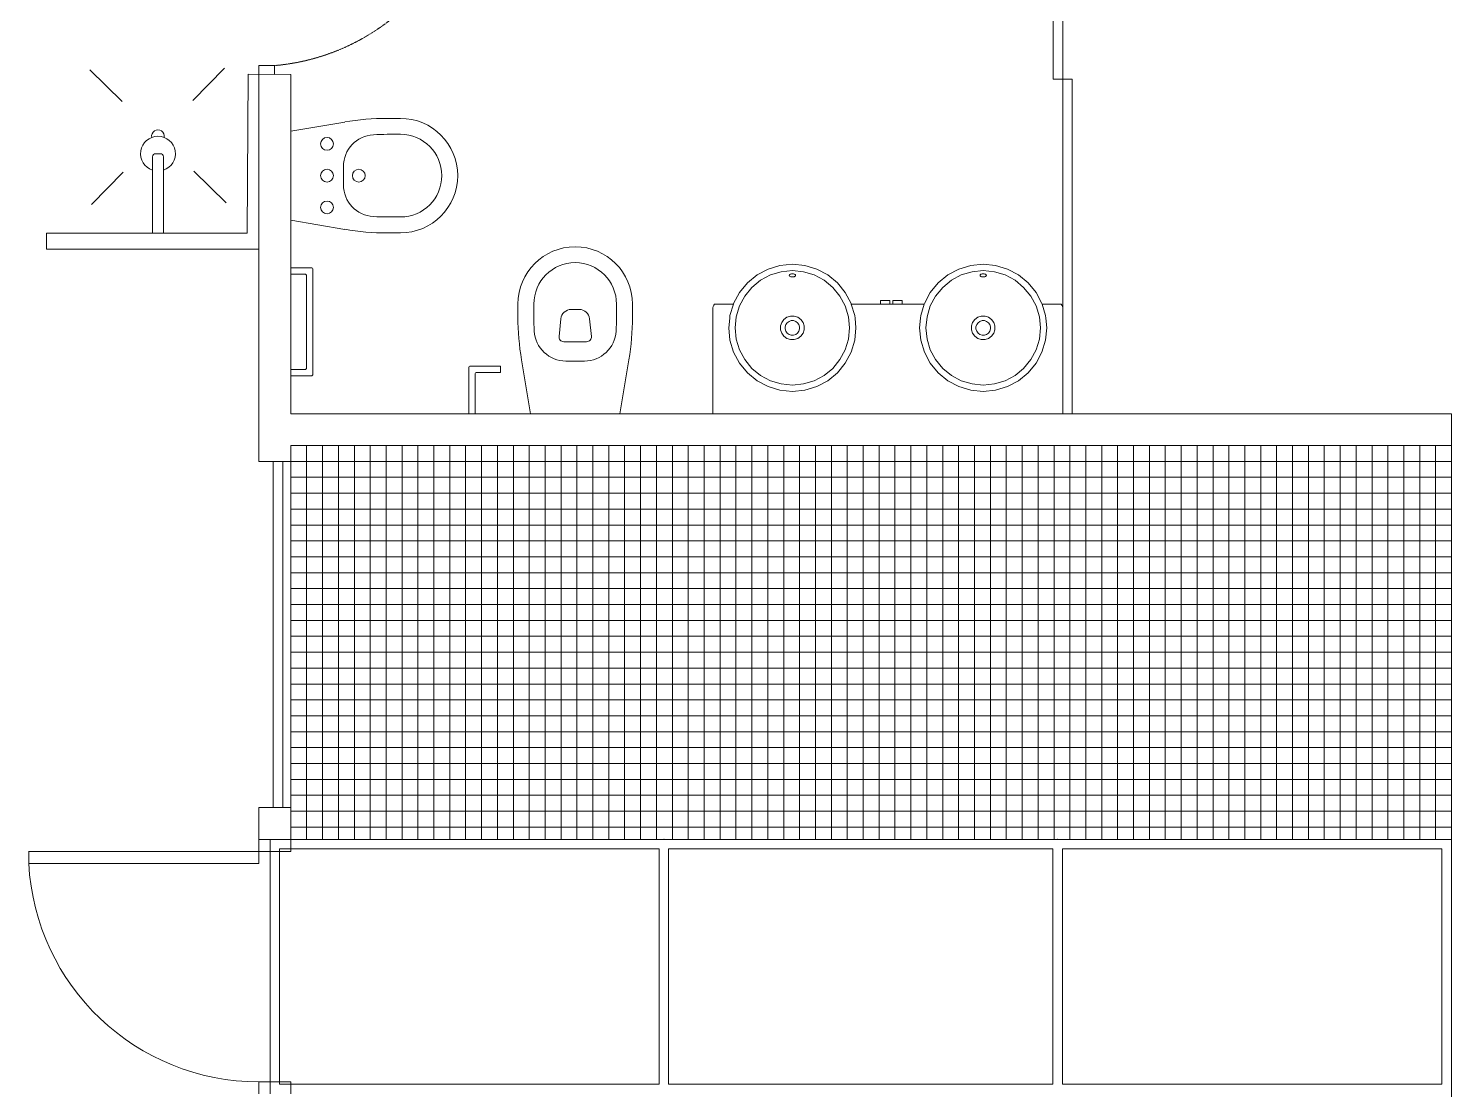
# Model space of a CAD drawing. Header units: millimetres. Extents: x 19901 to 32113, y 13732 to 21214.
# Drawn here: x 27333.8 to 27781.2, y 17102.8 to 17436.5 of the extents above; entities that cross this region are included whole.
import ezdxf

# ---------------------------------------------------------------- set-up
doc = ezdxf.new("R2010")
doc.units = ezdxf.units.MM
doc.linetypes.add('ACAD_ISO03W100', pattern=[30, 12, -18])
doc.linetypes.add('TRATTEGGIATA2', pattern=[0.375, 0.25, -0.125])
for name, color, linetype, lineweight in [('A-FURN', 9, 'Continuous', 13), ('vetro', 140, 'Continuous', 15), ('Wall', 7, 'Continuous', 20)]:
    doc.layers.add(name, color=color, linetype=linetype, lineweight=lineweight)

msp = doc.modelspace()

# ---------------------------------------------------------------- linework, layer by layer
at = {"layer": 'A-FURN'}
for p, q in [((27353.04, 17423.48), (27363.23, 17413.55)), ((27395.38, 17424.02), (27385.45, 17413.84)), ((27416.23, 17404.19), (27416.23, 17376.19)), ((27372.76, 17372.1), (27372.76, 17396.1)), ((27373.76, 17397.1), (27375.2, 17397.1)), ((27376.2, 17372.1), (27376.2, 17396.1)), ((27353.59, 17381.15), (27363.51, 17391.34)), ((27385.73, 17391.62), (27395.92, 17381.69)), ((27416.23, 17390.19), (27416.23, 17390.19)), ((27416.23, 17390.19), (27416.23, 17390.19)), ((27416.23, 17390.19), (27416.23, 17390.19)), ((27416.23, 17390.19), (27416.23, 17390.19)), ((27416.23, 17390.19), (27416.23, 17390.19)), ((27416.23, 17390.19), (27416.23, 17390.19)), ((27416.23, 17390.19), (27416.23, 17390.19)), ((27416.23, 17390.19), (27416.23, 17390.19)), ((27416.23, 17390.19), (27416.23, 17390.19)), ((27416.23, 17390.19), (27416.23, 17390.19)), ((27416.23, 17390.19), (27416.23, 17390.19)), ((27416.23, 17390.19), (27416.23, 17390.19)), ((27416.23, 17390.19), (27416.23, 17390.19)), ((27416.23, 17390.19), (27416.23, 17390.19)), ((27416.23, 17390.19), (27416.23, 17390.19)), ((27416.23, 17390.19), (27416.23, 17390.19)), ((27416.23, 17390.19), (27416.23, 17390.19)), ((27416.23, 17390.19), (27416.23, 17390.19)), ((27416.23, 17390.19), (27416.23, 17390.19)), ((27416.23, 17390.19), (27416.23, 17390.19)), ((27416.23, 17390.19), (27416.23, 17390.19)), ((27416.23, 17390.19), (27416.23, 17390.19)), ((27416.23, 17390.19), (27416.23, 17390.19)), ((27416.23, 17390.19), (27416.23, 17390.19)), ((27416.23, 17390.19), (27416.23, 17390.19)), ((27416.23, 17390.19), (27416.23, 17390.19)), ((27416.23, 17390.19), (27416.23, 17390.19)), ((27416.23, 17390.19), (27416.23, 17390.19)), ((27416.23, 17390.19), (27416.23, 17390.19)), ((27416.23, 17390.19), (27416.23, 17390.19)), ((27416.23, 17390.19), (27416.23, 17390.19)), ((27416.23, 17390.19), (27416.23, 17390.19)), ((27416.23, 17390.19), (27416.23, 17390.19)), ((27416.23, 17390.19), (27416.23, 17390.19)), ((27416.23, 17390.19), (27416.23, 17390.19)), ((27416.23, 17390.19), (27416.23, 17390.19)), ((27416.23, 17390.19), (27416.23, 17390.19)), ((27416.23, 17390.19), (27416.23, 17390.19)), ((27416.23, 17390.19), (27416.23, 17390.19)), ((27416.23, 17390.19), (27416.23, 17390.19)), ((27416.23, 17390.19), (27416.23, 17390.19)), ((27416.23, 17390.19), (27416.23, 17390.19)), ((27416.23, 17390.19), (27416.23, 17390.19)), ((27416.23, 17390.19), (27416.23, 17390.19)), ((27416.23, 17390.19), (27416.23, 17390.19)), ((27416.23, 17390.19), (27416.23, 17390.19)), ((27416.23, 17390.19), (27416.23, 17390.19)), ((27416.23, 17390.19), (27416.23, 17390.19)), ((27416.23, 17390.19), (27416.23, 17390.19)), ((27416.23, 17390.19), (27416.23, 17390.19)), ((27416.23, 17390.19), (27416.23, 17390.19)), ((27372.76, 17372.1), (27376.2, 17372.1)), ((27566.31, 17360.81), (27570.06, 17361.95)), ((27570.06, 17361.95), (27573.97, 17362.33)), ((27573.97, 17362.33), (27577.87, 17361.95)), ((27577.87, 17361.95), (27581.62, 17360.81)), ((27630.06, 17361.95), (27626.31, 17360.81)), ((27633.97, 17362.33), (27630.06, 17361.95)), ((27637.87, 17361.95), (27633.97, 17362.33)), ((27641.62, 17360.81), (27637.87, 17361.95)), ((27416.23, 17361.23), (27422.63, 17361.23)), ((27416.23, 17359.23), (27420.63, 17359.23)), ((27421.23, 17358.63), (27421.23, 17329.83)), ((27423.23, 17360.63), (27423.23, 17327.83)), ((27559.82, 17356.47), (27562.85, 17358.96)), ((27562.85, 17358.96), (27566.31, 17360.81)), ((27581.62, 17360.81), (27585.08, 17358.96)), ((27585.08, 17358.96), (27588.11, 17356.47)), ((27622.85, 17358.96), (27619.82, 17356.47)), ((27626.31, 17360.81), (27622.85, 17358.96)), ((27645.08, 17358.96), (27641.62, 17360.81)), ((27648.11, 17356.47), (27645.08, 17358.96)), ((27555.49, 17349.98), (27557.34, 17353.44)), ((27557.34, 17353.44), (27559.82, 17356.47)), ((27588.11, 17356.47), (27590.6, 17353.44)), ((27590.6, 17353.44), (27592.44, 17349.98)), ((27617.34, 17353.44), (27615.49, 17349.98)), ((27619.82, 17356.47), (27617.34, 17353.44)), ((27650.6, 17353.44), (27648.11, 17356.47)), ((27652.44, 17349.98), (27650.6, 17353.44)), ((27549.03, 17349.09), (27548.97, 17348.63)), ((27548.97, 17348.63), (27549.03, 17349.09)), ((27548.97, 17348.63), (27548.97, 17315.33)), ((27548.97, 17315.33), (27548.97, 17348.63)), ((27549.22, 17349.48), (27549.03, 17349.09)), ((27549.03, 17349.09), (27549.22, 17349.48)), ((27549.49, 17349.74), (27549.22, 17349.48)), ((27549.22, 17349.48), (27549.49, 17349.74)), ((27549.83, 17349.83), (27549.49, 17349.74)), ((27549.49, 17349.74), (27549.83, 17349.83)), ((27555.44, 17349.83), (27549.83, 17349.83)), ((27549.83, 17349.83), (27555.44, 17349.83)), ((27555.44, 17349.83), (27555.49, 17349.98)), ((27592.44, 17349.98), (27592.49, 17349.83)), ((27615.44, 17349.83), (27592.49, 17349.83)), ((27604.65, 17350.93), (27601.65, 17350.93)), ((27601.65, 17350.93), (27601.65, 17349.83)), ((27601.65, 17349.83), (27604.65, 17349.83)), ((27604.65, 17349.83), (27604.65, 17350.93)), ((27605.5, 17349.83), (27604.65, 17349.83)), ((27608.5, 17350.93), (27605.5, 17350.93)), ((27605.5, 17350.93), (27605.5, 17349.83)), ((27605.5, 17349.83), (27608.5, 17349.83)), ((27608.5, 17349.83), (27608.5, 17350.93)), ((27615.49, 17349.98), (27615.44, 17349.83)), ((27652.49, 17349.83), (27652.44, 17349.98)), ((27658.1, 17349.83), (27652.49, 17349.83)), ((27658.44, 17349.74), (27658.1, 17349.83)), ((27658.72, 17349.48), (27658.44, 17349.74)), ((27658.9, 17349.09), (27658.72, 17349.48)), ((27658.97, 17348.63), (27658.9, 17349.09)), ((27658.97, 17315.33), (27658.97, 17348.63)), ((27420.63, 17329.23), (27416.23, 17329.23)), ((27422.63, 17327.23), (27416.23, 17327.23)), ((27472.2, 17315.33), (27472.2, 17329.73)), ((27472.8, 17330.33), (27482.2, 17330.33)), ((27474.2, 17315.33), (27474.2, 17327.73)), ((27474.8, 17328.33), (27482.2, 17328.33)), ((27482.2, 17330.33), (27482.2, 17328.33)), ((27491.67, 17315.33), (27519.67, 17315.33)), ((27548.97, 17315.33), (27658.97, 17315.33)), ((27421.23, 17305.33), (27421.23, 17181.45)), ((27426.23, 17305.33), (27426.23, 17181.45)), ((27431.23, 17305.33), (27431.23, 17181.45)), ((27436.23, 17305.33), (27436.23, 17181.45)), ((27441.23, 17305.33), (27441.23, 17181.45)), ((27446.23, 17305.33), (27446.23, 17181.45)), ((27451.23, 17305.33), (27451.23, 17181.45)), ((27456.23, 17305.33), (27456.23, 17181.45)), ((27461.23, 17305.33), (27461.23, 17181.45)), ((27466.23, 17305.33), (27466.23, 17181.45)), ((27471.23, 17305.33), (27471.23, 17181.45)), ((27476.23, 17305.33), (27476.23, 17181.45)), ((27481.23, 17305.33), (27481.23, 17181.45)), ((27486.23, 17305.33), (27486.23, 17181.45)), ((27491.23, 17305.33), (27491.23, 17181.45)), ((27496.23, 17305.33), (27496.23, 17181.45)), ((27501.23, 17305.33), (27501.23, 17181.45)), ((27506.23, 17305.33), (27506.23, 17181.45)), ((27511.23, 17305.33), (27511.23, 17181.45)), ((27516.23, 17305.33), (27516.23, 17181.45)), ((27521.23, 17305.33), (27521.23, 17181.45)), ((27526.23, 17305.33), (27526.23, 17181.45)), ((27531.23, 17305.33), (27531.23, 17181.45)), ((27536.23, 17305.33), (27536.23, 17181.45)), ((27541.23, 17305.33), (27541.23, 17181.45)), ((27546.23, 17305.33), (27546.23, 17181.45)), ((27551.23, 17305.33), (27551.23, 17181.45)), ((27556.23, 17305.33), (27556.23, 17181.45)), ((27561.23, 17305.33), (27561.23, 17181.45)), ((27566.23, 17305.33), (27566.23, 17181.45)), ((27571.23, 17305.33), (27571.23, 17181.45)), ((27576.23, 17305.33), (27576.23, 17181.45)), ((27581.23, 17305.33), (27581.23, 17181.45)), ((27586.23, 17305.33), (27586.23, 17181.45)), ((27591.23, 17305.33), (27591.23, 17181.45)), ((27596.23, 17305.33), (27596.23, 17181.45)), ((27601.23, 17305.33), (27601.23, 17181.45)), ((27606.23, 17305.33), (27606.23, 17181.45)), ((27611.23, 17305.33), (27611.23, 17181.45)), ((27616.23, 17305.33), (27616.23, 17181.45)), ((27621.23, 17305.33), (27621.23, 17181.45)), ((27626.23, 17305.33), (27626.23, 17181.45)), ((27631.23, 17305.33), (27631.23, 17181.45)), ((27636.23, 17305.33), (27636.23, 17181.45)), ((27641.23, 17305.33), (27641.23, 17181.45)), ((27646.23, 17305.33), (27646.23, 17181.45)), ((27651.23, 17305.33), (27651.23, 17181.45)), ((27656.23, 17305.33), (27656.23, 17181.45)), ((27661.23, 17305.33), (27661.23, 17181.45)), ((27666.23, 17305.33), (27666.23, 17181.45)), ((27671.23, 17305.33), (27671.23, 17181.45)), ((27676.23, 17305.33), (27676.23, 17181.45)), ((27681.23, 17305.33), (27681.23, 17181.45)), ((27686.23, 17305.33), (27686.23, 17181.45)), ((27691.23, 17305.33), (27691.23, 17181.45)), ((27696.23, 17305.33), (27696.23, 17181.45)), ((27701.23, 17305.33), (27701.23, 17181.45)), ((27706.23, 17305.33), (27706.23, 17181.45)), ((27711.23, 17305.33), (27711.23, 17181.45)), ((27716.23, 17305.33), (27716.23, 17181.45)), ((27721.23, 17305.33), (27721.23, 17181.45)), ((27726.23, 17305.33), (27726.23, 17181.45)), ((27731.23, 17305.33), (27731.23, 17181.45)), ((27736.23, 17305.33), (27736.23, 17181.45)), ((27741.23, 17305.33), (27741.23, 17181.45)), ((27746.23, 17305.33), (27746.23, 17181.45)), ((27751.23, 17305.33), (27751.23, 17181.45)), ((27756.23, 17305.33), (27756.23, 17181.45)), ((27761.23, 17305.33), (27761.23, 17181.45)), ((27766.23, 17305.33), (27766.23, 17181.45)), ((27771.23, 17305.33), (27771.23, 17181.45)), ((27776.23, 17305.33), (27776.23, 17181.45)), ((27781.23, 17305.33), (27781.23, 16842.56)), ((27781.23, 17305.33), (27781.23, 16842.56)), ((27416.23, 17300.72), (27416.23, 17181.45)), ((27781.23, 17300.33), (27416.23, 17300.33)), ((27781.23, 17295.33), (27416.23, 17295.33)), ((27781.23, 17290.33), (27416.23, 17290.33)), ((27781.23, 17285.33), (27416.23, 17285.33)), ((27781.23, 17280.33), (27416.23, 17280.33)), ((27781.23, 17275.33), (27416.23, 17275.33)), ((27781.23, 17270.33), (27416.23, 17270.33)), ((27781.23, 17265.33), (27416.23, 17265.33)), ((27781.23, 17260.33), (27416.23, 17260.33)), ((27781.23, 17255.33), (27416.23, 17255.33)), ((27781.23, 17250.33), (27416.23, 17250.33)), ((27781.23, 17245.33), (27416.23, 17245.33)), ((27781.23, 17240.33), (27416.23, 17240.33)), ((27781.23, 17235.33), (27416.23, 17235.33)), ((27781.23, 17230.33), (27416.23, 17230.33)), ((27781.23, 17225.33), (27416.23, 17225.33)), ((27781.23, 17220.33), (27416.23, 17220.33)), ((27781.23, 17215.33), (27416.23, 17215.33)), ((27781.23, 17210.33), (27416.23, 17210.33)), ((27781.23, 17205.33), (27416.23, 17205.33)), ((27781.23, 17200.33), (27416.23, 17200.33)), ((27781.23, 17195.33), (27416.23, 17195.33)), ((27781.23, 17190.33), (27416.23, 17190.33)), ((27781.23, 17185.33), (27416.23, 17185.33))]:
    msp.add_line(p, q, dxfattribs=at)
at = {"layer": 'A-FURN', "ltscale": 15}
for p, q in [((27433.2, 17407.06), (27416.23, 17404.19)), ((27450.73, 17408.19), (27446.57, 17408.19)), ((27450.73, 17403.19), (27446.57, 17403.19)), ((27432.79, 17393.08), (27432.79, 17387.3)), ((27433.2, 17373.31), (27416.23, 17376.19)), ((27450.73, 17377.19), (27446.57, 17377.19)), ((27450.73, 17372.19), (27446.57, 17372.19)), ((27487.67, 17349.83), (27487.67, 17345.67)), ((27492.67, 17349.83), (27492.67, 17345.67)), ((27518.67, 17349.83), (27518.67, 17345.67)), ((27523.67, 17349.83), (27523.67, 17345.67)), ((27500.59, 17339.63), (27501.13, 17345.13)), ((27504.42, 17348.11), (27506.92, 17348.11)), ((27510.21, 17345.13), (27510.75, 17339.63)), ((27502.08, 17337.98), (27509.26, 17337.98)), ((27488.79, 17332.3), (27491.67, 17315.33)), ((27502.78, 17331.89), (27508.56, 17331.89)), ((27522.55, 17332.3), (27519.67, 17315.33))]:
    msp.add_line(p, q, dxfattribs=at)
at = {"layer": 'A-FURN'}
for points in [[(27570.45, 17324.68), (27567.08, 17325.7), (27563.97, 17327.36), (27561.24, 17329.6), (27559, 17332.33), (27557.34, 17335.44), (27556.31, 17338.82), (27555.97, 17342.33), (27556.31, 17345.84), (27557.34, 17349.22), (27559, 17352.33), (27561.24, 17355.06), (27563.97, 17357.3), (27567.08, 17358.96), (27570.45, 17359.99), (27573.97, 17360.33), (27577.48, 17359.99), (27580.85, 17358.96), (27583.97, 17357.3), (27586.69, 17355.06), (27588.93, 17352.33), (27590.6, 17349.22), (27591.62, 17345.84), (27591.97, 17342.33), (27591.62, 17338.82), (27590.6, 17335.44), (27588.93, 17332.33), (27586.69, 17329.6), (27583.97, 17327.36), (27580.85, 17325.7), (27577.48, 17324.68), (27573.97, 17324.33)], [(27637.48, 17324.68), (27640.85, 17325.7), (27643.97, 17327.36), (27646.69, 17329.6), (27648.93, 17332.33), (27650.6, 17335.44), (27651.62, 17338.82), (27651.97, 17342.33), (27651.62, 17345.84), (27650.6, 17349.22), (27648.93, 17352.33), (27646.69, 17355.06), (27643.97, 17357.3), (27640.85, 17358.96), (27637.48, 17359.99), (27633.97, 17360.33), (27630.45, 17359.99), (27627.08, 17358.96), (27623.97, 17357.3), (27621.24, 17355.06), (27619, 17352.33), (27617.34, 17349.22), (27616.31, 17345.84), (27615.97, 17342.33), (27616.31, 17338.82), (27617.34, 17335.44), (27619, 17332.33), (27621.24, 17329.6), (27623.97, 17327.36), (27627.08, 17325.7), (27630.45, 17324.68), (27633.97, 17324.33)], [(27572.26, 17338.99), (27571.31, 17339.68), (27570.62, 17340.63), (27570.26, 17341.74), (27570.26, 17342.92), (27570.62, 17344.03), (27571.31, 17344.98), (27572.26, 17345.67), (27573.38, 17346.03), (27574.55, 17346.03), (27575.67, 17345.67), (27576.62, 17344.98), (27577.31, 17344.03), (27577.67, 17342.92), (27577.67, 17341.74), (27577.31, 17340.63), (27576.62, 17339.68), (27575.67, 17338.99), (27574.55, 17338.63), (27573.38, 17338.63)], [(27572.92, 17340.28), (27572.34, 17340.7), (27571.92, 17341.29), (27571.69, 17341.97), (27571.69, 17342.69), (27571.92, 17343.38), (27572.34, 17343.96), (27572.92, 17344.38), (27573.61, 17344.6), (27574.33, 17344.6), (27575.01, 17344.38), (27575.59, 17343.96), (27576.02, 17343.38), (27576.24, 17342.69), (27576.24, 17341.97), (27576.02, 17341.29), (27575.59, 17340.7), (27575.01, 17340.28), (27574.33, 17340.06), (27573.61, 17340.06)], [(27635.67, 17338.99), (27636.62, 17339.68), (27637.31, 17340.63), (27637.67, 17341.74), (27637.67, 17342.92), (27637.31, 17344.03), (27636.62, 17344.98), (27635.67, 17345.67), (27634.55, 17346.03), (27633.38, 17346.03), (27632.26, 17345.67), (27631.31, 17344.98), (27630.62, 17344.03), (27630.26, 17342.92), (27630.26, 17341.74), (27630.62, 17340.63), (27631.31, 17339.68), (27632.26, 17338.99), (27633.38, 17338.63), (27634.55, 17338.63)], [(27635.01, 17340.28), (27635.59, 17340.7), (27636.02, 17341.29), (27636.24, 17341.97), (27636.24, 17342.69), (27636.02, 17343.38), (27635.59, 17343.96), (27635.01, 17344.38), (27634.33, 17344.6), (27633.61, 17344.6), (27632.92, 17344.38), (27632.34, 17343.96), (27631.92, 17343.38), (27631.69, 17342.69), (27631.69, 17341.97), (27631.92, 17341.29), (27632.34, 17340.7), (27632.92, 17340.28), (27633.61, 17340.06), (27634.33, 17340.06)]]:
    msp.add_lwpolyline(points, close=True, dxfattribs=at)
for points in [[(27572.97, 17358.83), (27573.01, 17358.98), (27573.11, 17359.09)], [(27574.92, 17358.68), (27574.82, 17358.57), (27574.67, 17358.48), (27574.5, 17358.41), (27574.28, 17358.36), (27573.97, 17358.33), (27573.65, 17358.36), (27573.44, 17358.41), (27573.26, 17358.48), (27573.11, 17358.57), (27573.01, 17358.68), (27572.97, 17358.83)], [(27573.11, 17359.09), (27573.26, 17359.19), (27573.44, 17359.25), (27573.65, 17359.31), (27573.97, 17359.33), (27574.28, 17359.31), (27574.5, 17359.25), (27574.67, 17359.19), (27574.82, 17359.09), (27574.92, 17358.98), (27574.97, 17358.83), (27574.92, 17358.68)], [(27634.82, 17359.09), (27634.67, 17359.19), (27634.5, 17359.25), (27634.28, 17359.31), (27633.97, 17359.33), (27633.65, 17359.31), (27633.44, 17359.25), (27633.26, 17359.19), (27633.11, 17359.09), (27633.01, 17358.98), (27632.97, 17358.83), (27633.01, 17358.68)], [(27633.01, 17358.68), (27633.11, 17358.57), (27633.26, 17358.48), (27633.44, 17358.41), (27633.65, 17358.36), (27633.97, 17358.33), (27634.28, 17358.36), (27634.5, 17358.41), (27634.67, 17358.48), (27634.82, 17358.57), (27634.92, 17358.68), (27634.97, 17358.83)], [(27634.97, 17358.83), (27634.92, 17358.98), (27634.82, 17359.09)], [(27592.49, 17349.83), (27593.58, 17346.23), (27593.67, 17345.33), (27593.67, 17345.33), (27593.97, 17342.33), (27593.58, 17338.43), (27592.44, 17334.68), (27590.6, 17331.22), (27588.11, 17328.19), (27585.08, 17325.7), (27581.62, 17323.85), (27577.87, 17322.72), (27573.97, 17322.33), (27570.06, 17322.72), (27566.31, 17323.85), (27562.85, 17325.7), (27559.82, 17328.19), (27557.34, 17331.22), (27555.49, 17334.68), (27554.35, 17338.43), (27553.97, 17342.33), (27554.26, 17345.33), (27554.35, 17346.23), (27555.44, 17349.83)], [(27615.44, 17349.83), (27614.35, 17346.23), (27614.26, 17345.33), (27614.26, 17345.33), (27613.97, 17342.33), (27614.35, 17338.43), (27615.49, 17334.68), (27617.34, 17331.22), (27619.82, 17328.19), (27622.85, 17325.7), (27626.31, 17323.85), (27630.06, 17322.72), (27633.97, 17322.33), (27637.87, 17322.72), (27641.62, 17323.85), (27645.08, 17325.7), (27648.11, 17328.19), (27650.6, 17331.22), (27652.44, 17334.68), (27653.58, 17338.43), (27653.97, 17342.33), (27653.67, 17345.33), (27653.58, 17346.23), (27652.49, 17349.83)]]:
    msp.add_lwpolyline(points, dxfattribs=at)
at = {"layer": 'A-FURN', "ltscale": 15}
for centre in [(27427.64, 17400.19), (27427.64, 17390.19), (27437.64, 17390.19), (27427.64, 17380.19)]:
    msp.add_circle(centre, 2, dxfattribs=at)
at = {"layer": 'A-FURN'}
for centre, radius, start, end in [((27444.23, 17392.19), 20, 270, 270), ((27374.48, 17397.1), 5.48, 288.2871, 251.7129), ((27374.48, 17402.59), 2, 349.4897, 190.5103), ((27373.76, 17396.1), 1, 90, 180), ((27375.2, 17396.1), 1, 0, 90), ((27416.23, 17390.19), 0.00003, 117.4658, 180), ((27416.23, 17390.19), 0.00003, 0, 117.4658), ((27416.23, 17390.19), 0.00003, 297.4658, 0), ((27416.23, 17390.19), 0.00003, 180, 297.4658), ((27416.23, 17390.19), 0.00003, 180, 297.4658), ((27416.23, 17390.19), 0.00001, 297.4658, 0), ((27416.23, 17390.19), 0.00001, 180, 297.4658), ((27416.23, 17390.19), 0.00001, 117.4658, 180), ((27416.23, 17390.19), 0.00001, 0, 117.4658), ((27416.23, 17390.19), 0.00001, 180, 297.4658), ((27416.23, 17390.19), 0.00001, 297.4658, 0), ((27416.23, 17390.19), 0.00001, 180, 297.4658), ((27416.23, 17390.19), 0.00001, 297.4658, 0), ((27416.23, 17390.19), 0.00001, 180, 297.4658), ((27416.23, 17390.19), 0.00001, 117.4658, 180), ((27416.23, 17390.19), 0.00001, 117.4658, 180), ((27416.23, 17390.19), 0.00001, 117.4658, 180), ((27416.23, 17390.19), 0.00001, 0, 117.4658), ((27416.23, 17390.19), 0.00001, 117.4658, 180), ((27416.23, 17390.19), 0.00001, 0, 117.4658), ((27416.23, 17390.19), 0.00001, 0, 90), ((27416.23, 17390.19), 0.00001, 0, 90), ((27416.23, 17390.19), 0.00001, 90, 180), ((27416.23, 17390.19), 0.00001, 180, 270), ((27416.23, 17390.19), 0.00001, 270, 0), ((27416.23, 17390.19), 0.00001, 0, 90), ((27416.23, 17390.19), 0.00001, 90, 180), ((27416.23, 17390.19), 0.00001, 270, 0), ((27416.23, 17390.19), 0.00001, 180, 270), ((27416.23, 17390.19), 0.00001, 90, 180), ((27416.23, 17390.19), 0.00001, 180, 270), ((27416.23, 17390.19), 0.00001, 270, 0), ((27416.23, 17390.19), 0.00001, 0, 90), ((27416.23, 17390.19), 0.00001, 90, 180), ((27416.23, 17390.19), 0.00001, 0, 90), ((27416.23, 17390.19), 0.00001, 270, 0), ((27416.23, 17390.19), 0.00001, 180, 270), ((27416.23, 17390.19), 0.00001, 90, 180), ((27420.63, 17358.63), 0.6, 0, 90), ((27422.63, 17360.63), 0.6, 0, 90), ((27420.63, 17329.83), 0.6, 270, 0), ((27422.63, 17327.83), 0.6, 270, 0), ((27472.8, 17329.73), 0.6, 90, 180), ((27474.8, 17327.73), 0.6, 90, 180)]:
    msp.add_arc(centre, radius, start, end, dxfattribs=at)
at = {"layer": 'A-FURN', "ltscale": 15}
for centre, radius, start, end in [((27446.57, 17328.19), 80, 90, 99.6177), ((27450.73, 17390.19), 18, 270, 90), ((27442.79, 17393.08), 10, 93.3334, 180), ((27446.57, 17328.19), 75, 90, 93.3334), ((27450.73, 17390.19), 13, 270, 90), ((27442.79, 17387.3), 10, 180, 266.6666), ((27446.57, 17452.19), 75, 266.6666, 270), ((27446.57, 17452.19), 80, 260.3823, 270), ((27505.67, 17349.83), 18, 0, 180), ((27503.67, 17343.33), 20, 0, 0), ((27505.67, 17349.83), 13, 0, 180), ((27567.67, 17345.67), 80, 180, 189.6177), ((27567.67, 17345.67), 75, 180, 183.3334), ((27504.42, 17344.81), 3.3, 90, 174.362), ((27506.92, 17344.81), 3.3, 5.638, 90), ((27443.67, 17345.67), 75, 356.6666, 0), ((27443.67, 17345.67), 80, 350.3823, 0), ((27502.78, 17341.89), 10, 183.3334, 270), ((27502.08, 17339.48), 1.5, 174.362, 270), ((27508.56, 17341.89), 10, 270, 356.6666), ((27509.26, 17339.48), 1.5, 270, 5.638)]:
    msp.add_arc(centre, radius, start, end, dxfattribs=at)
at = {"layer": 'vetro'}
for p, q in [((27658.97, 17592.58), (27658.97, 17315.33)), ((27655.97, 17420.51), (27655.97, 17500.51)), ((27411.09, 17424.8), (27406.23, 17424.83)), ((27406.23, 17424.83), (27406.23, 17422.06)), ((27411.09, 17422.02), (27411.09, 17424.8)), ((27406.23, 17422.06), (27411.09, 17422.02)), ((27655.97, 17420.51), (27661.97, 17420.51)), ((27661.97, 17420.51), (27661.97, 17315.33)), ((27410.73, 17300.33), (27410.73, 17191.45)), ((27413.73, 17300.33), (27413.73, 17191.45)), ((27409.73, 17181.45), (27781.23, 17181.45)), ((27409.73, 17101.45), (27409.73, 17181.45)), ((27412.73, 17178.45), (27532.06, 17178.45)), ((27412.73, 17104.45), (27412.73, 17178.45)), ((27416.23, 17181.45), (27416.23, 17177.68)), ((27532.06, 17104.45), (27532.06, 17178.45)), ((27535.06, 17104.45), (27535.06, 17178.45)), ((27535.06, 17178.45), (27655.9, 17178.45)), ((27655.9, 17178.45), (27655.9, 17104.45)), ((27658.9, 17178.45), (27658.9, 17104.45)), ((27658.9, 17178.45), (27778.23, 17178.45)), ((27778.23, 17178.45), (27778.23, 17104.45)), ((27781.23, 17181.45), (27781.23, 17101.45)), ((27406.23, 17177.68), (27333.76, 17177.68)), ((27406.23, 17173.92), (27333.76, 17173.92)), ((27406.23, 17101.45), (27406.23, 17105.21)), ((27406.23, 17105.21), (27416.23, 17105.21)), ((27532.06, 17104.45), (27412.73, 17104.45)), ((27416.23, 17105.21), (27416.23, 17101.45)), ((27655.9, 17104.45), (27535.06, 17104.45)), ((27778.23, 17104.45), (27658.9, 17104.45))]:
    msp.add_line(p, q, dxfattribs=at)
at = {"layer": 'vetro', "linetype": 'ACAD_ISO03W100'}
for p, q in [((27406.23, 17181.45), (27406.23, 17177.68)), ((27333.86, 17173.92), (27333.86, 17177.68)), ((27406.23, 17177.68), (27406.23, 17173.92)), ((27406.23, 17177.68), (27416.23, 17177.68))]:
    msp.add_line(p, q, dxfattribs=at)
at = {"layer": 'vetro', "linetype": 'TRATTEGGIATA2', "ltscale": 0.25}
msp.add_arc((27405.27, 17492.97), 68.42, 274.8748, 16.752, dxfattribs=at)
at = {"layer": 'vetro', "ltscale": 0.25}
msp.add_arc((27406.23, 17177.68), 72.47, 182.9777, 270, dxfattribs=at)
at = {"layer": 'vetro'}
for p in [(27533.56, 17181.45), (27533.56, 17181.45), (27657.4, 17181.45), (27657.4, 17181.45)]:
    msp.add_point(p, dxfattribs=at)
at = {"layer": 'Wall'}
for p, q in [((27402.48, 17372.1), (27402.86, 17422.09)), ((27402.86, 17422.09), (27416.23, 17421.98)), ((27406.23, 17300.33), (27406.23, 17422.06)), ((27416.23, 17315.33), (27416.23, 17421.98)), ((27339.48, 17372.1), (27402.48, 17372.1)), ((27402.48, 17372.1), (27339.48, 17372.1)), ((27339.48, 17372.1), (27339.48, 17367.1)), ((27406.23, 17367.1), (27339.48, 17367.1)), ((27416.23, 17315.33), (27781.23, 17315.33)), ((27781.23, 17315.33), (27781.23, 16872.56)), ((27416.23, 17305.33), (27781.23, 17305.33)), ((27416.23, 17300.33), (27416.23, 17305.33)), ((27781.23, 16842.56), (27781.23, 17305.33)), ((27416.23, 17300.33), (27406.23, 17300.33)), ((27406.23, 17191.45), (27406.23, 17181.45)), ((27406.23, 17191.45), (27416.23, 17191.45)), ((27416.23, 17191.45), (27416.23, 17181.45)), ((27406.23, 17181.45), (27416.23, 17181.45))]:
    msp.add_line(p, q, dxfattribs=at)

doc.saveas('drawing.dxf')
